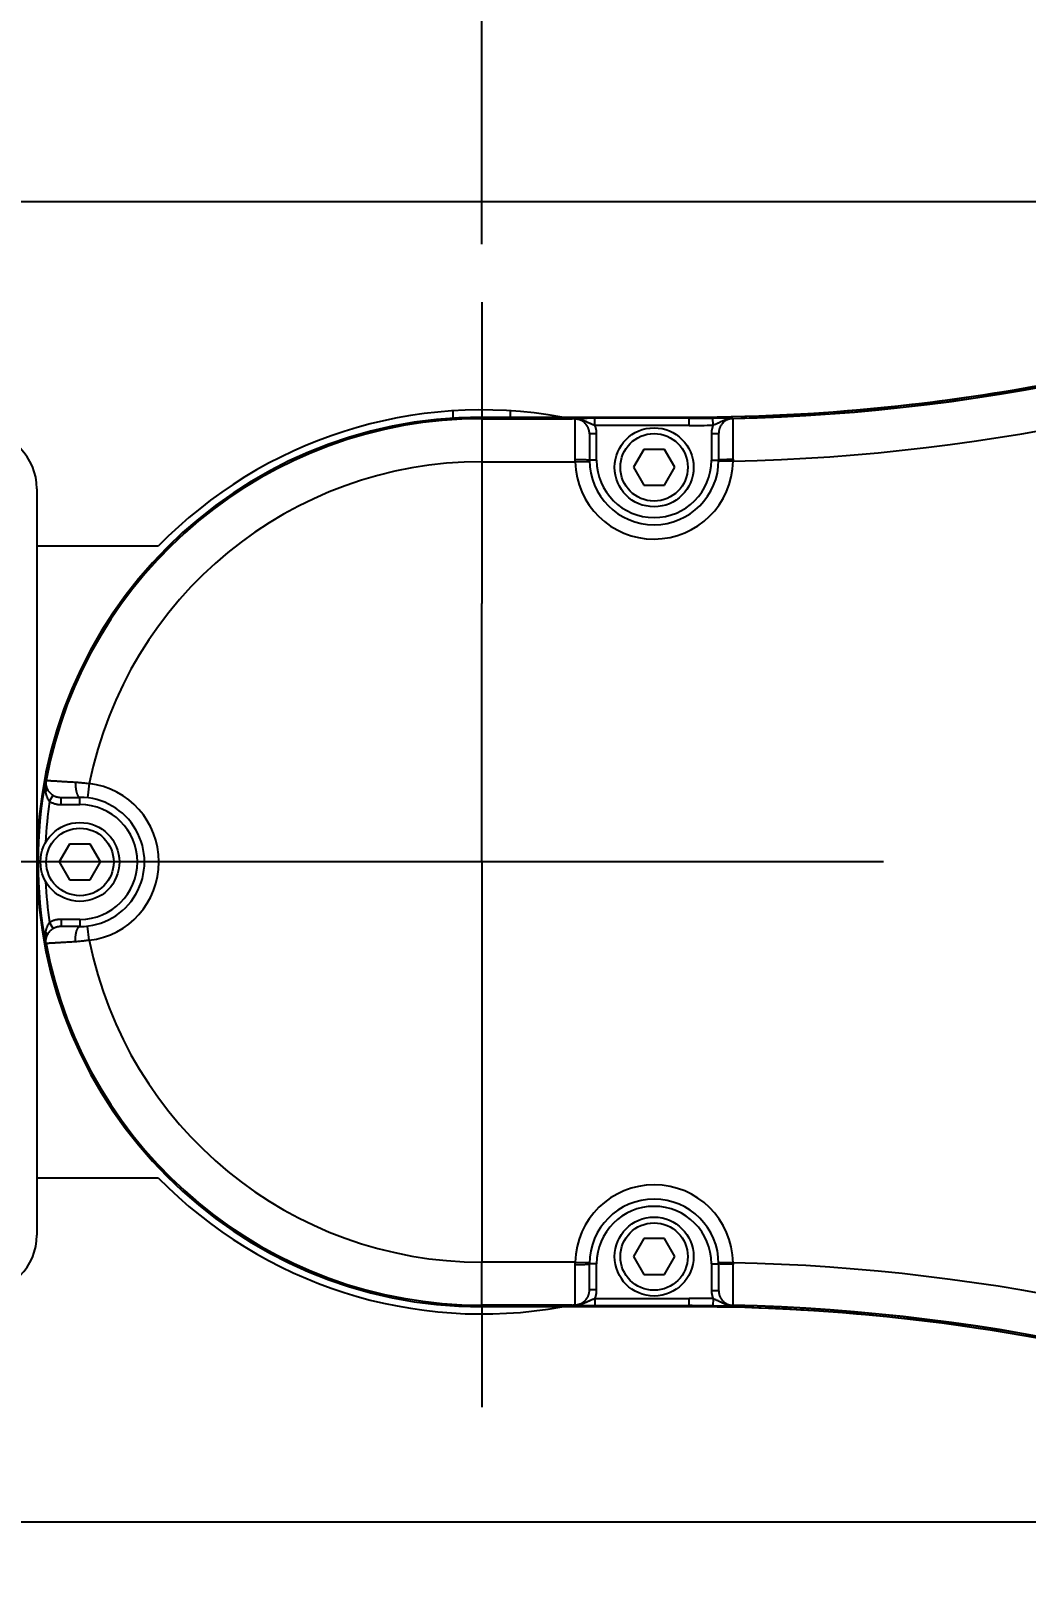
# Model space of a CAD drawing. Extents: x 0 to 3364, y 0 to 2376.
# Drawn here: x 1442.1 to 1511.4, y 1460.5 to 1568.2 of the extents above; entities that cross this region are included whole.
import ezdxf

# ---------------------------------------------------------------- set-up
doc = ezdxf.new("R2010")
doc.units = 0
doc.header["$LTSCALE"] = 185.02
doc.header["$PDMODE"] = 3
doc.header["$PDSIZE"] = 0.3125
doc.linetypes.add('CENTER', pattern=[0.6, 0.375, -0.075, 0.075, -0.075])
doc.layers.get('0').update_dxf_attribs({"linetype": 'CONTINUOUS'})
doc.layers.get('DEFPOINTS').update_dxf_attribs({"linetype": 'CONTINUOUS'})
doc.layers.add('95_ALL_DIM', color=7, linetype='CONTINUOUS')
doc.layers.add('DEFAULT_1', color=7, linetype='CENTER')
doc.styles.get("Standard").update_dxf_attribs({"font": 'txt', "width": 0.8})
doc.dimstyles.new('DIMSTYLE_1', dxfattribs={"dimtxt": 16, "dimasz": 6, "dimexe": 0.18, "dimexo": 0.0625, "dimgap": 0.09, "dimtad": 1, "dimdec": 3, "dimdsep": 46, "dimtxsty": 'Standard', "dimblk": 'OPEN', "dimblk1": 'OPEN', "dimblk2": 'OPEN', "dimcen": 0.09, "dimadec": 0, "dimazin": 0, "dimtp": 0.3, "dimtm": 0.3, "dimtfac": 1, "dimtdec": 3, "dimtofl": 0, "dimtmove": 0, "dimatfit": 3, "dimldrblk": 'OPEN', "dimfxl": 1, "dimtolj": 1, "dimarcsym": 0})
doc.dimstyles.new('DIMSTYLE_2', dxfattribs={"dimtxt": 16, "dimasz": 6, "dimexe": 0.18, "dimexo": 0.0625, "dimgap": 0.09, "dimtad": 1, "dimdec": 3, "dimdsep": 46, "dimtxsty": 'Standard', "dimblk": 'OPEN', "dimblk1": 'OPEN', "dimblk2": 'OPEN', "dimcen": 0.09, "dimadec": 0, "dimazin": 0, "dimtp": 0.5, "dimtm": 0.5, "dimtfac": 1, "dimtdec": 3, "dimtofl": 0, "dimtmove": 0, "dimatfit": 3, "dimldrblk": 'OPEN', "dimfxl": 1, "dimtolj": 1, "dimarcsym": 0})
doc.dimstyles.new('DIMSTYLE_3', dxfattribs={"dimtxt": 16, "dimasz": 6, "dimexe": 0.18, "dimexo": 0.0625, "dimgap": 0.09, "dimtad": 1, "dimdec": 3, "dimdsep": 46, "dimtxsty": 'Standard', "dimblk": 'OPEN', "dimblk1": 'OPEN', "dimblk2": 'OPEN', "dimcen": 0.09, "dimadec": 0, "dimazin": 0, "dimtp": 0.8, "dimtm": 0.8, "dimtfac": 1, "dimtdec": 3, "dimtofl": 0, "dimtmove": 0, "dimatfit": 3, "dimldrblk": 'OPEN', "dimfxl": 1, "dimtolj": 1, "dimarcsym": 0})

# ---------------------------------------------------------------- blocks, each defined once
blk = doc.blocks.new('_OPEN')
at = {"color": 0, "linetype": 'ByBlock'}
for p, q in [((0, 0), (-1, 0.233)), ((-1, -0.233), (0, 0)), ((-1, 0), (0, 0))]:
    blk.add_line(p, q, dxfattribs=at)
blk = doc.blocks.new('*D1')
at = {"layer": '95_ALL_DIM', "color": 0, "transparency": 16777216}
for p, q in [((1408.52, 1543.86), (1408.52, 1657.48)), ((1467.52, 1657.3), (1414.52, 1657.3)), ((1473.52, 1553.36), (1473.52, 1657.48))]:
    blk.add_line(p, q, dxfattribs=at)
at = {"layer": 'DEFPOINTS', "color": 0, "transparency": 16777216}
for p in [(1408.52, 1657.3), (1473.52, 1553.3), (1408.52, 1543.8)]:
    blk.add_point(p, dxfattribs=at)
at = {"layer": '95_ALL_DIM', "color": 0, "transparency": 16777216, "xscale": 6, "yscale": 6, "zscale": 6, "rotation": 180}
blk.add_blockref('_OPEN', (1408.52, 1657.3), dxfattribs=at)
at = {"layer": '95_ALL_DIM', "color": 0, "transparency": 16777216, "xscale": 6, "yscale": 6, "zscale": 6}
blk.add_blockref('_OPEN', (1473.52, 1657.3), dxfattribs=at)
at = {"layer": '95_ALL_DIM', "color": 0, "transparency": 16777216, "insert": (1441, 1665.39), "char_height": 16, "attachment_point": 5}
blk.add_mtext('\\A1;65', dxfattribs=at)
blk = doc.blocks.new('*D2')
at = {"layer": '95_ALL_DIM', "color": 0, "transparency": 16777216}
for p, q in [((1473.52, 1553.36), (1473.52, 1657.48)), ((1479.52, 1657.3), (1717.52, 1657.3)), ((1723.52, 1619.02), (1723.52, 1657.48))]:
    blk.add_line(p, q, dxfattribs=at)
at = {"layer": 'DEFPOINTS', "color": 0, "transparency": 16777216}
for p in [(1723.52, 1657.3), (1723.52, 1618.96), (1473.52, 1553.3)]:
    blk.add_point(p, dxfattribs=at)
at = {"layer": '95_ALL_DIM', "color": 0, "transparency": 16777216, "xscale": 6, "yscale": 6, "zscale": 6, "rotation": 180}
blk.add_blockref('_OPEN', (1473.52, 1657.3), dxfattribs=at)
at = {"layer": '95_ALL_DIM', "color": 0, "transparency": 16777216, "xscale": 6, "yscale": 6, "zscale": 6}
blk.add_blockref('_OPEN', (1723.52, 1657.3), dxfattribs=at)
at = {"layer": '95_ALL_DIM', "color": 0, "transparency": 16777216, "insert": (1602.83, 1665.39), "char_height": 16, "attachment_point": 5}
blk.add_mtext('\\A1;250', dxfattribs=at)
blk = doc.blocks.new('*D17')
at = {"layer": '95_ALL_DIM', "color": 0, "transparency": 16777216}
for p, q in [((1408.52, 1506.24), (1408.52, 792.12)), ((1823.52, 927.65), (1823.52, 792.12)), ((1817.52, 792.3), (1414.52, 792.3))]:
    blk.add_line(p, q, dxfattribs=at)
at = {"layer": 'DEFPOINTS', "color": 0, "transparency": 16777216}
for p in [(1408.52, 1506.3), (1823.52, 927.71), (1408.52, 792.3)]:
    blk.add_point(p, dxfattribs=at)
at = {"layer": '95_ALL_DIM', "color": 0, "transparency": 16777216, "xscale": 6, "yscale": 6, "zscale": 6, "rotation": 180}
blk.add_blockref('_OPEN', (1408.52, 792.3), dxfattribs=at)
at = {"layer": '95_ALL_DIM', "color": 0, "transparency": 16777216, "xscale": 6, "yscale": 6, "zscale": 6}
blk.add_blockref('_OPEN', (1823.52, 792.3), dxfattribs=at)
at = {"layer": '95_ALL_DIM', "color": 0, "transparency": 16777216, "insert": (1621.18, 800.39), "char_height": 16, "attachment_point": 5}
blk.add_mtext('\\A1;415', dxfattribs=at)
blk = doc.blocks.new('*D61')
at = {"layer": '95_ALL_DIM', "color": 0, "transparency": 16777216}
for p, q in [((1579.93, 1556.3), (1316.34, 1556.3)), ((1316.52, 1470.3), (1316.52, 1550.3)), ((1578.18, 1464.3), (1316.34, 1464.3))]:
    blk.add_line(p, q, dxfattribs=at)
at = {"layer": 'DEFPOINTS', "color": 0, "transparency": 16777216}
for p in [(1316.52, 1556.3), (1579.99, 1556.3), (1578.24, 1464.3)]:
    blk.add_point(p, dxfattribs=at)
at = {"layer": '95_ALL_DIM', "color": 0, "transparency": 16777216, "xscale": 6, "yscale": 6, "zscale": 6}
for p, rotation in [((1316.52, 1556.3), 90), ((1316.52, 1464.3), 270)]:
    blk.add_blockref('_OPEN', p, dxfattribs=dict(at, rotation=rotation))
at = {"layer": '95_ALL_DIM', "color": 0, "transparency": 16777216, "insert": (1308.43, 1510.94), "char_height": 16, "attachment_point": 5, "rotation": 90}
blk.add_mtext('\\A1;92', dxfattribs=at)
blk = doc.blocks.new('*D79')
at = {"color": 0, "transparency": 16777216}
for p, q in [((1408.52, 1506.24), (1408.52, 752.12)), ((2023.02, 992.24), (2023.02, 752.12)), ((1414.52, 752.3), (2017.02, 752.3))]:
    blk.add_line(p, q, dxfattribs=at)
at = {"layer": 'DEFPOINTS', "color": 0, "transparency": 16777216}
for p in [(1408.52, 1506.3), (2023.02, 992.3), (2023.02, 752.3)]:
    blk.add_point(p, dxfattribs=at)
at = {"color": 0, "transparency": 16777216, "xscale": 6, "yscale": 6, "zscale": 6, "rotation": 180}
blk.add_blockref('_OPEN', (1408.52, 752.3), dxfattribs=at)
at = {"color": 0, "transparency": 16777216, "xscale": 6, "yscale": 6, "zscale": 6}
blk.add_blockref('_OPEN', (2023.02, 752.3), dxfattribs=at)
at = {"color": 0, "transparency": 16777216, "insert": (1710.74, 760.39), "char_height": 16, "attachment_point": 5}
blk.add_mtext('\\A1;614.5', dxfattribs=at)

msp = doc.modelspace()

# ---------------------------------------------------------------- linework, layer by layer
for p, q in [((1471.5239, 1541.2365), (1471.5239, 1541.7379)), ((1473.5239, 1541.3014), (1473.5239, 1538.1925)), ((1473.5239, 1541.3014), (1487.9602, 1541.3014)), ((1473.5239, 1541.1884), (1479.8254, 1541.1884)), ((1475.5239, 1541.3014), (1475.5239, 1541.7379)), ((1480.0239, 1538.3559), (1480.0239, 1541.1617)), ((1481.4078, 1540.7221), (1481.4078, 1541.2214)), ((1487.9594, 1541.2214), (1481.4078, 1541.2214)), ((1487.9594, 1540.7221), (1487.9594, 1541.3014)), ((1489.6304, 1540.7323), (1489.6242, 1541.2316)), ((1491.0013, 1541.2146), (1491.0018, 1541.1957)), ((1481.0239, 1540.129), (1481.0239, 1538.3014)), ((1481.5239, 1540.129), (1481.0239, 1540.129)), ((1487.9594, 1540.7221), (1481.4078, 1540.7221)), ((1481.5239, 1538.3014), (1481.5239, 1540.129)), ((1489.5239, 1540.1632), (1489.5239, 1538.3014)), ((1489.5239, 1540.1632), (1490.0239, 1540.1632)), ((1490.0239, 1540.1632), (1490.0239, 1538.3014)), ((1484.8022, 1539.0514), (1484.0805, 1537.8014)), ((1486.2456, 1539.0514), (1484.8022, 1539.0514)), ((1486.9673, 1537.8014), (1486.2456, 1539.0514)), ((1473.5239, 1538.1925), (1480.025, 1538.1925)), ((1480.025, 1538.1925), (1481.0248, 1538.2123)), ((1481.5239, 1538.3014), (1481.0239, 1538.3014)), ((1484.0805, 1537.8014), (1484.8022, 1536.5514)), ((1486.2456, 1536.5514), (1486.9673, 1537.8014)), ((1489.5239, 1538.3014), (1490.0239, 1538.3014)), ((1491.0234, 1538.2262), (1490.0235, 1538.2399)), ((1442.5239, 1536.3014), (1442.5239, 1484.3014)), ((1484.8022, 1536.5514), (1486.2456, 1536.5514)), ((1450.9839, 1532.3059), (1442.5239, 1532.3059)), ((1446.1728, 1515.763), (1446.0548, 1514.77)), ((1443.3981, 1514.5268), (1443.6573, 1514.9517)), ((1444.2078, 1514.3014), (1444.2078, 1514.8014)), ((1444.2078, 1514.8014), (1445.5239, 1514.8014)), ((1444.2078, 1514.3014), (1445.5239, 1514.3014)), ((1445.5239, 1514.3014), (1445.5239, 1514.8014)), ((1444.8022, 1511.5514), (1444.0805, 1510.3014)), ((1446.2456, 1511.5514), (1444.8022, 1511.5514)), ((1446.9673, 1510.3014), (1446.2456, 1511.5514)), ((1444.0805, 1510.3014), (1444.8022, 1509.0514)), ((1446.2456, 1509.0514), (1446.9673, 1510.3014)), ((1444.8022, 1509.0514), (1446.2456, 1509.0514)), ((1443.3981, 1506.076), (1443.6573, 1505.6511)), ((1444.2078, 1506.3014), (1444.2078, 1505.8014)), ((1445.5239, 1506.3014), (1444.2078, 1506.3014)), ((1445.5239, 1505.8014), (1444.2078, 1505.8014)), ((1445.5239, 1506.3014), (1445.5239, 1505.8014)), ((1446.1728, 1504.8398), (1446.0548, 1505.8328)), ((1442.5239, 1488.2969), (1450.9839, 1488.2969)), ((1484.8022, 1484.0514), (1484.0805, 1482.8014)), ((1486.2456, 1484.0514), (1484.8022, 1484.0514)), ((1486.9673, 1482.8014), (1486.2456, 1484.0514)), ((1484.0805, 1482.8014), (1484.8022, 1481.5514)), ((1486.2456, 1481.5514), (1486.9673, 1482.8014)), ((1473.5239, 1479.3014), (1473.5239, 1482.4103)), ((1480.025, 1482.4103), (1473.5239, 1482.4103)), ((1480.0239, 1479.4411), (1480.0239, 1482.2469)), ((1480.025, 1482.4103), (1481.0248, 1482.3905)), ((1481.0239, 1480.4738), (1481.0239, 1482.3014)), ((1481.5239, 1482.3014), (1481.0239, 1482.3014)), ((1481.5239, 1480.4738), (1481.5239, 1482.3014)), ((1489.5239, 1482.3014), (1489.5239, 1480.4396)), ((1489.5239, 1482.3014), (1490.0239, 1482.3014)), ((1491.0234, 1482.3766), (1490.0235, 1482.3629)), ((1490.0239, 1482.3014), (1490.0239, 1480.4396)), ((1484.8022, 1481.5514), (1486.2456, 1481.5514)), ((1481.5239, 1480.4738), (1481.0239, 1480.4738)), ((1481.4078, 1479.8807), (1481.4078, 1479.3814)), ((1481.4078, 1479.8807), (1487.9594, 1479.8807)), ((1487.9594, 1479.3014), (1487.9594, 1479.8807)), ((1489.5239, 1480.4396), (1490.0239, 1480.4396)), ((1489.6304, 1479.8705), (1489.6242, 1479.3712)), ((1479.825, 1479.4145), (1473.5239, 1479.4145)), ((1487.9602, 1479.3014), (1473.5239, 1479.3014)), ((1481.4078, 1479.3814), (1487.9594, 1479.3814)), ((1491.0018, 1479.4071), (1491.0013, 1479.3882))]:
    msp.add_line(p, q)
for centre, radius in [((1485.5239, 1537.8014), 2.75), ((1485.5239, 1537.8014), 2.35), ((1445.5239, 1510.3014), 2.75), ((1445.5239, 1510.3014), 2.35), ((1485.5239, 1482.8014), 2.75), ((1485.5239, 1482.8014), 2.35)]:
    msp.add_circle(centre, radius)
for centre, radius, start, end in [((1487.9594, 1677.2014), 135.9, 270, 297.022514), ((1487.9602, 1677.1983), 135.8969, 270, 296.20917), ((1487.9594, 1677.2014), 136.0208, 271.281451, 294.165954), ((1487.9594, 1677.2014), 136.0325, 271.281451, 294.165954), ((1487.9594, 1677.2014), 136.0397, 271.281451, 294.165954), ((1487.9594, 1677.2014), 139.0089, 271.262989, 293.499932), ((1473.5239, 1510.3014), 31, 90, 270), ((1473.5239, 1510.3014), 30.887, 90, 169.396096), ((1473.5239, 1510.3014), 31.5, 79.787185, 135.688747), ((1487.9594, 1677.2014), 135.98, 270, 270.701498), ((1438.5239, 1536.3014), 4, 0, 90), ((1487.9594, 1677.2014), 136.4793, 270, 270.701497), ((1473.5239, 1510.3014), 27.8911, 90, 168.707458), ((1485.5239, 1538.3014), 5.5, 181.134877, 359.216987), ((1485.5239, 1538.3014), 4.5, 179.999997, 359.999997), ((1485.5239, 1538.3014), 4, 180, 360), ((1473.5239, 1510.3014), 30.92, 169.407947, 190.592053), ((1445.5239, 1510.3014), 5.5, 276.775704, 83.224298), ((1473.5239, 1510.3014), 30.4207, 172.015858, 177.438637), ((1445.5239, 1510.3014), 4.5, 269.999925, 90.000073), ((1445.5239, 1510.3014), 4, 270, 90), ((1473.5239, 1510.3014), 30.4207, 182.561363, 187.984142), ((1473.5239, 1510.3014), 30.887, 190.603904, 270), ((1473.5239, 1510.3014), 27.8911, 191.292542, 270), ((1473.5239, 1510.3014), 31.5, 224.311253, 280.212846), ((1485.5239, 1482.3014), 5.5, 0.78301, 178.865122), ((1485.5239, 1482.3014), 4.5, 0, 179.999999), ((1485.5239, 1482.3014), 4, 0, 180), ((1438.5239, 1484.3014), 4, 270, 360), ((1487.9594, 1343.4014), 139.0089, 66.500068, 88.737011), ((1487.9594, 1343.4014), 136.4793, 89.298503, 90), ((1487.9594, 1343.4014), 135.98, 89.298502, 90), ((1487.9594, 1343.4014), 135.9, 62.977486, 90), ((1487.9602, 1343.4045), 135.8969, 63.79083, 90), ((1487.9594, 1343.4014), 136.0208, 65.834046, 88.718549), ((1487.9594, 1343.4014), 136.0325, 65.834046, 88.718549), ((1487.9594, 1343.4014), 136.0397, 65.834047, 88.718549)]:
    msp.add_arc(centre, radius, start, end)
for points, start_tangent, end_tangent in [([(1481.4078, 1541.2214), (1481.3156, 1541.2212), (1481.2223, 1541.2207), (1481.128, 1541.2197), (1481.0327, 1541.2183), (1480.9368, 1541.2165), (1480.8403, 1541.2142), (1480.7419, 1541.2114), (1480.6454, 1541.2082), (1480.5595, 1541.2049), (1480.4873, 1541.2018), (1480.4262, 1541.1989), (1480.3738, 1541.1963), (1480.3283, 1541.1939), (1480.2883, 1541.1918), (1480.2528, 1541.1898), (1480.2212, 1541.1881), (1480.1927, 1541.1865), (1480.1668, 1541.1852), (1480.1431, 1541.184), (1480.1212, 1541.183), (1480.101, 1541.1822), (1480.0823, 1541.1815), (1480.0653, 1541.1811), (1480.0498, 1541.1808), (1480.0358, 1541.1806), (1480.0224, 1541.1806), (1480.0089, 1541.1807), (1479.9946, 1541.1808), (1479.9791, 1541.1812), (1479.9621, 1541.1817), (1479.9435, 1541.1823), (1479.9234, 1541.1832), (1479.9019, 1541.1842), (1479.8787, 1541.1854), (1479.8534, 1541.1868), (1479.8254, 1541.1884)], (-1, 0.00000025), (-0.99836208, 0.05721154)), ([(1479.9583, 1541.1675), (1479.9428, 1541.1689), (1479.9273, 1541.1707), (1479.9122, 1541.1728), (1479.8974, 1541.1752), (1479.883, 1541.1778), (1479.8688, 1541.1806), (1479.8546, 1541.1833), (1479.8402, 1541.186), (1479.8254, 1541.1884)], (-0.99660791, 0.08229628), (-0.98961982, 0.14371015)), ([(1481.4078, 1540.7221), (1481.354, 1540.7392), (1481.2981, 1540.758), (1481.2399, 1540.779), (1481.1789, 1540.8025), (1481.1144, 1540.829), (1481.0456, 1540.8588), (1480.9699, 1540.8931), (1480.8888, 1540.9309), (1480.8094, 1540.9677), (1480.7356, 1541.0008), (1480.6667, 1541.0302), (1480.602, 1541.0559), (1480.5412, 1541.078), (1480.4838, 1541.0968), (1480.4298, 1541.1127), (1480.3791, 1541.1259), (1480.3313, 1541.1368), (1480.2862, 1541.1456), (1480.2435, 1541.1526), (1480.2033, 1541.1581), (1480.1654, 1541.1622), (1480.13, 1541.1651), (1480.0974, 1541.1671), (1480.0678, 1541.1683), (1480.0405, 1541.1688), (1480.0142, 1541.1689), (1479.9872, 1541.1685), (1479.9583, 1541.1675)], (-0.95599978, 0.29336739), (-0.99901846, -0.04429589)), ([(1480.0239, 1541.1617), (1479.9908, 1541.1647), (1479.9583, 1541.1675)], (-0.99565518, 0.09311698), (-0.99660402, 0.08234338)), ([(1481.0239, 1540.129), (1481.0211, 1540.209), (1481.0125, 1540.2882), (1480.9983, 1540.3659), (1480.9786, 1540.4417), (1480.9535, 1540.5151), (1480.9233, 1540.586), (1480.888, 1540.6542), (1480.8479, 1540.7192), (1480.8033, 1540.7807), (1480.7544, 1540.8385), (1480.7015, 1540.8922), (1480.6448, 1540.9416), (1480.5847, 1540.9866), (1480.5215, 1541.0268), (1480.4555, 1541.0621), (1480.3873, 1541.0922), (1480.3169, 1541.1171), (1480.2449, 1541.1366), (1480.1717, 1541.1505), (1480.0978, 1541.1589), (1480.0239, 1541.1617)], (-0.0000049, 1), (-1, 0.00000213)), ([(1491.0013, 1541.2146), (1490.9884, 1541.2144), (1490.9743, 1541.2142), (1490.9587, 1541.2142), (1490.9416, 1541.2143), (1490.9229, 1541.2145), (1490.9028, 1541.2149), (1490.8811, 1541.2155), (1490.8574, 1541.2162), (1490.8315, 1541.217), (1490.8033, 1541.2179), (1490.7719, 1541.219), (1490.7368, 1541.2202), (1490.697, 1541.2215), (1490.6515, 1541.223), (1490.5996, 1541.2246), (1490.5391, 1541.2263), (1490.4673, 1541.228), (1490.3814, 1541.2298), (1490.284, 1541.2314), (1490.1873, 1541.2325), (1490.0917, 1541.2332), (1489.9966, 1541.2336), (1489.9021, 1541.2336), (1489.8084, 1541.2332), (1489.7157, 1541.2326), (1489.6242, 1541.2316)], (-0.99975001, -0.02235882), (-0.99992505, -0.01224297)), ([(1491.0016, 1541.2029), (1490.9761, 1541.2022), (1490.9485, 1541.2008), (1490.9182, 1541.1988), (1490.8852, 1541.1958), (1490.8496, 1541.1918), (1490.8118, 1541.1865), (1490.7719, 1541.1799), (1490.7295, 1541.1716), (1490.6846, 1541.1615), (1490.6375, 1541.1494), (1490.5876, 1541.135), (1490.5345, 1541.1178), (1490.4779, 1541.0975), (1490.4178, 1541.0739), (1490.3545, 1541.047), (1490.2871, 1541.0165), (1490.2145, 1540.982), (1490.1363, 1540.944), (1490.0563, 1540.9051), (1489.9837, 1540.8708), (1489.9169, 1540.8407), (1489.8542, 1540.8139), (1489.7947, 1540.7901), (1489.7377, 1540.7688), (1489.6831, 1540.7497), (1489.6304, 1540.7323)], (-0.99975042, -0.02234043), (-0.95290911, -0.30325605)), ([(1491.0018, 1541.1957), (1490.9289, 1541.1914), (1490.8562, 1541.1816), (1490.7843, 1541.1664), (1490.7136, 1541.1458), (1490.6448, 1541.12), (1490.5779, 1541.0892), (1490.5135, 1541.0534), (1490.4517, 1541.0129), (1490.393, 1540.9678), (1490.3378, 1540.9183), (1490.2862, 1540.8647), (1490.2385, 1540.8073), (1490.195, 1540.7462), (1490.156, 1540.6818), (1490.1217, 1540.6143), (1490.0923, 1540.5442), (1490.068, 1540.4717), (1490.0488, 1540.3969), (1490.035, 1540.3202), (1490.0267, 1540.2422), (1490.0239, 1540.1632)], (-0.99974697, -0.02249418), (-0.0000017, -1)), ([(1491.0018, 1541.1957), (1491.002, 1541.1627), (1491.0024, 1541.1181), (1491.0028, 1541.0618), (1491.0033, 1540.9943), (1491.0039, 1540.9157), (1491.0046, 1540.8264), (1491.0053, 1540.7267), (1491.0061, 1540.617), (1491.007, 1540.4978), (1491.008, 1540.3695), (1491.009, 1540.2327), (1491.0101, 1540.0879), (1491.0112, 1539.9356), (1491.0124, 1539.7765), (1491.0137, 1539.6113), (1491.0149, 1539.4405), (1491.0162, 1539.2648), (1491.0176, 1539.085), (1491.0189, 1538.9018), (1491.0203, 1538.7159), (1491.0217, 1538.528), (1491.0231, 1538.339)], (0.00756114, -0.99997141), (0.00735606, -0.99997294)), ([(1481.5239, 1540.129), (1481.5206, 1540.231), (1481.5108, 1540.3326), (1481.4945, 1540.433), (1481.4717, 1540.5317), (1481.4428, 1540.6282), (1481.4078, 1540.7221)], (-0.00000603, 1), (-0.37946048, 0.92520795)), ([(1489.6304, 1540.7323), (1489.5982, 1540.6419), (1489.5717, 1540.5491), (1489.5509, 1540.4544), (1489.5359, 1540.3582), (1489.5269, 1540.2609), (1489.5239, 1540.1632)], (-0.36380007, -0.93147706), (-0.00000628, -1)), ([(1480.0239, 1538.3559), (1480.1111, 1538.3557), (1480.1976, 1538.355), (1480.2827, 1538.354), (1480.3659, 1538.3526), (1480.4465, 1538.3508), (1480.5239, 1538.3486), (1480.5975, 1538.346), (1480.6667, 1538.3431), (1480.731, 1538.3399), (1480.7899, 1538.3364), (1480.8431, 1538.3326), (1480.8899, 1538.3286), (1480.9302, 1538.3244), (1480.9636, 1538.32), (1480.9898, 1538.3155), (1481.0087, 1538.3109), (1481.0201, 1538.3062), (1481.0239, 1538.3014)], (1, 0), (0, -1)), ([(1480.025, 1538.1925), (1480.0244, 1538.247), (1480.024, 1538.3014), (1480.0239, 1538.3559)], (-0.01320526, 0.99991281), (-0.00000005, 1)), ([(1491.0231, 1538.339), (1490.936, 1538.3388), (1490.8495, 1538.3384), (1490.7644, 1538.3377), (1490.6813, 1538.3367), (1490.6007, 1538.3354), (1490.5234, 1538.3339), (1490.4499, 1538.3322), (1490.3808, 1538.3302), (1490.3165, 1538.328), (1490.2576, 1538.3255), (1490.2046, 1538.3229), (1490.1577, 1538.3202), (1490.1175, 1538.3173), (1490.0841, 1538.3142), (1490.0579, 1538.3111), (1490.0391, 1538.3079), (1490.0277, 1538.3047), (1490.0239, 1538.3014)], (-1, -0.00003112), (-0.00000004, -1)), ([(1491.0231, 1538.339), (1491.0233, 1538.3014), (1491.0234, 1538.2638), (1491.0234, 1538.2262)], (0.00735552, -0.99997295), (-0.00176859, -0.99999844)), ([(1443.1307, 1515.985), (1443.1105, 1515.8374), (1443.0984, 1515.6908), (1443.0945, 1515.549), (1443.098, 1515.4142), (1443.1081, 1515.288), (1443.1236, 1515.1721)], (-0.1627728, -0.98666358), (0.16003971, -0.98711058)), ([(1443.1307, 1515.985), (1443.1236, 1515.8842), (1443.1266, 1515.7833), (1443.1391, 1515.685), (1443.1602, 1515.591), (1443.1886, 1515.5024), (1443.2226, 1515.4206)], (-0.12155334, -0.9925849), (0.42157641, -0.90679288)), ([(1443.1236, 1515.1721), (1443.153, 1515.2047), (1443.178, 1515.2376), (1443.1982, 1515.2705), (1443.2135, 1515.3028), (1443.2237, 1515.3344), (1443.2286, 1515.3648), (1443.2283, 1515.3936), (1443.2226, 1515.4206)], (0.69770505, 0.71638514), (-0.30353438, 0.95282049)), ([(1443.1236, 1515.1721), (1443.1417, 1515.0775), (1443.1634, 1514.9899), (1443.1883, 1514.9093), (1443.2155, 1514.8356), (1443.2444, 1514.7688), (1443.2746, 1514.7084), (1443.3054, 1514.6545), (1443.3364, 1514.6066), (1443.3673, 1514.5643), (1443.3981, 1514.5268)], (0.16003971, -0.98711058), (0.65773963, -0.75324537)), ([(1443.1307, 1515.985), (1443.142, 1515.985), (1443.1532, 1515.9851), (1443.1644, 1515.9852)], (0.99998186, 0.00602341), (0.99998178, 0.00603649)), ([(1443.1644, 1515.9852), (1443.1527, 1515.9038), (1443.1476, 1515.8218), (1443.1493, 1515.7396), (1443.1577, 1515.6579), (1443.1728, 1515.5771), (1443.1945, 1515.4978), (1443.2226, 1515.4206)], (-0.18351427, -0.98301705), (0.38033094, -0.92485046)), ([(1443.1644, 1515.9852), (1443.1801, 1515.9843), (1443.2076, 1515.9827), (1443.2466, 1515.9805), (1443.297, 1515.9776), (1443.3588, 1515.9741), (1443.4316, 1515.9699), (1443.5151, 1515.9651), (1443.6091, 1515.9596), (1443.7133, 1515.9536), (1443.8272, 1515.9469), (1443.9504, 1515.9397), (1444.0824, 1515.9319), (1444.2228, 1515.9235), (1444.371, 1515.9147), (1444.5264, 1515.9053), (1444.6885, 1515.8955), (1444.8565, 1515.8852), (1445.0299, 1515.8745), (1445.2079, 1515.8635)], (0.99838756, -0.05676515), (0.99806021, -0.06225611)), ([(1443.2226, 1515.4206), (1443.2569, 1515.3534), (1443.2954, 1515.2909), (1443.3373, 1515.233), (1443.3816, 1515.1797), (1443.4273, 1515.1311), (1443.474, 1515.087), (1443.5208, 1515.0473), (1443.5671, 1515.0117), (1443.6126, 1514.98), (1443.6573, 1514.9517)], (0.4160341, -0.90934901), (0.85632077, -0.51644432)), ([(1445.2079, 1515.8635), (1445.2074, 1515.7776), (1445.2092, 1515.6918), (1445.2134, 1515.6069), (1445.2198, 1515.5235), (1445.2285, 1515.442), (1445.2393, 1515.3632), (1445.2523, 1515.2877), (1445.2673, 1515.216), (1445.2841, 1515.1485), (1445.3027, 1515.0859), (1445.323, 1515.0286), (1445.3447, 1514.977), (1445.3678, 1514.9314), (1445.392, 1514.8923), (1445.4172, 1514.8599), (1445.4432, 1514.8345), (1445.4698, 1514.8161), (1445.4967, 1514.8051), (1445.5239, 1514.8014)], (-0.0196818, -0.99980629), (1, -0.00000018)), ([(1445.2079, 1515.8635), (1445.3667, 1515.8525), (1445.5274, 1515.8391), (1445.6892, 1515.8234), (1445.8513, 1515.8054), (1446.0128, 1515.7852), (1446.1728, 1515.763)], (0.99806012, -0.06225752), (0.98958128, -0.14397534)), ([(1443.3981, 1514.5268), (1443.4894, 1514.4753), (1443.5843, 1514.4301), (1443.6825, 1514.3914), (1443.7836, 1514.3593), (1443.8874, 1514.3341), (1443.9932, 1514.3159), (1444.1002, 1514.305), (1444.2078, 1514.3014)], (0.85363848, -0.52086595), (1, -0.00000668)), ([(1443.6573, 1514.9517), (1443.719, 1514.9173), (1443.7831, 1514.8872), (1443.8495, 1514.8614), (1443.9181, 1514.84), (1443.9887, 1514.8232), (1444.0607, 1514.8111), (1444.1339, 1514.8038), (1444.2078, 1514.8014)], (0.85631999, -0.51644561), (1, -0.00000181)), ([(1443.1236, 1505.4307), (1443.1081, 1505.3148), (1443.098, 1505.1886), (1443.0945, 1505.0538), (1443.0984, 1504.912), (1443.1105, 1504.7654), (1443.1307, 1504.6178)], (-0.16003589, -0.9871112), (0.16277299, -0.98666355)), ([(1443.3981, 1506.076), (1443.3673, 1506.0385), (1443.3364, 1505.9962), (1443.3054, 1505.9483), (1443.2746, 1505.8944), (1443.2444, 1505.834), (1443.2155, 1505.7672), (1443.1883, 1505.6935), (1443.1634, 1505.6129), (1443.1417, 1505.5253), (1443.1236, 1505.4307)], (-0.65773909, -0.75324584), (-0.16003431, -0.98711145)), ([(1443.1236, 1505.4307), (1443.153, 1505.3981), (1443.178, 1505.3652), (1443.1982, 1505.3323), (1443.2135, 1505.3), (1443.2237, 1505.2684), (1443.2286, 1505.238), (1443.2283, 1505.2092), (1443.2226, 1505.1822)], (0.6977058, -0.7163844), (-0.30353682, -0.95281971)), ([(1443.6573, 1505.6511), (1443.6126, 1505.6228), (1443.5671, 1505.5912), (1443.5208, 1505.5555), (1443.474, 1505.5158), (1443.4273, 1505.4717), (1443.3816, 1505.4231), (1443.3372, 1505.3698), (1443.2954, 1505.3119), (1443.2569, 1505.2494), (1443.2226, 1505.1822)], (-0.8563208, -0.51644427), (-0.41603399, -0.90934906)), ([(1444.2078, 1506.3014), (1444.1002, 1506.2978), (1443.9932, 1506.2869), (1443.8874, 1506.2687), (1443.7836, 1506.2435), (1443.6825, 1506.2114), (1443.5843, 1506.1727), (1443.4894, 1506.1275), (1443.3981, 1506.076)], (-1, -0.00000668), (-0.85363849, -0.52086594)), ([(1444.2078, 1505.8014), (1444.1339, 1505.799), (1444.0607, 1505.7917), (1443.9887, 1505.7796), (1443.9181, 1505.7628), (1443.8495, 1505.7414), (1443.7831, 1505.7156), (1443.719, 1505.6855), (1443.6573, 1505.6511)], (-1, -0.00000181), (-0.85632001, -0.51644558)), ([(1445.2079, 1504.7393), (1445.2074, 1504.8252), (1445.2092, 1504.911), (1445.2134, 1504.9959), (1445.2198, 1505.0794), (1445.2285, 1505.1608), (1445.2393, 1505.2396), (1445.2523, 1505.3151), (1445.2673, 1505.3869), (1445.2841, 1505.4543), (1445.3027, 1505.5169), (1445.323, 1505.5742), (1445.3447, 1505.6258), (1445.3678, 1505.6714), (1445.392, 1505.7105), (1445.4172, 1505.7429), (1445.4432, 1505.7684), (1445.4698, 1505.7867), (1445.4967, 1505.7977), (1445.5239, 1505.8014)], (-0.01968181, 0.99980629), (1, 0.00000015)), ([(1443.2226, 1505.1822), (1443.1886, 1505.1004), (1443.1602, 1505.0118), (1443.1391, 1504.9178), (1443.1266, 1504.8195), (1443.1236, 1504.7186), (1443.1307, 1504.6178)], (-0.42157667, -0.90679276), (0.12155406, -0.99258481)), ([(1443.1644, 1504.6176), (1443.1532, 1504.6177), (1443.142, 1504.6178), (1443.1307, 1504.6178)], (-0.99998178, 0.00603649), (-0.99998186, 0.00602341)), ([(1443.1644, 1504.6176), (1443.1527, 1504.699), (1443.1476, 1504.781), (1443.1493, 1504.8632), (1443.1577, 1504.9449), (1443.1728, 1505.0257), (1443.1945, 1505.105), (1443.2226, 1505.1822)], (-0.18351427, 0.98301705), (0.38033014, 0.92485079)), ([(1445.2079, 1504.7393), (1445.0299, 1504.7283), (1444.8565, 1504.7176), (1444.6885, 1504.7073), (1444.5264, 1504.6975), (1444.371, 1504.6881), (1444.2228, 1504.6793), (1444.0824, 1504.6709), (1443.9504, 1504.6631), (1443.8272, 1504.6559), (1443.7133, 1504.6492), (1443.6091, 1504.6432), (1443.5151, 1504.6377), (1443.4316, 1504.6329), (1443.3588, 1504.6287), (1443.297, 1504.6252), (1443.2466, 1504.6223), (1443.2076, 1504.6201), (1443.1801, 1504.6185), (1443.1644, 1504.6176)], (-0.99806007, -0.06225832), (-0.99838756, -0.05676517)), ([(1446.1728, 1504.8398), (1446.0128, 1504.8176), (1445.8513, 1504.7975), (1445.6893, 1504.7794), (1445.5274, 1504.7637), (1445.3667, 1504.7503), (1445.2079, 1504.7393)], (-0.98958126, -0.14397545), (-0.9980603, -0.06225456)), ([(1480.0239, 1482.2469), (1480.024, 1482.3014), (1480.0244, 1482.3559), (1480.025, 1482.4103)], (-0.00000002, 1), (0.01320522, 0.99991281)), ([(1480.0239, 1482.2469), (1480.1111, 1482.2471), (1480.1976, 1482.2478), (1480.2827, 1482.2488), (1480.3659, 1482.2502), (1480.4465, 1482.252), (1480.5239, 1482.2542), (1480.5975, 1482.2568), (1480.6667, 1482.2597), (1480.731, 1482.2629), (1480.7899, 1482.2664), (1480.8431, 1482.2702), (1480.8899, 1482.2742), (1480.9302, 1482.2784), (1480.9636, 1482.2828), (1480.9898, 1482.2873), (1481.0087, 1482.2919), (1481.0201, 1482.2967), (1481.0239, 1482.3014)], (1, 0), (0, 1)), ([(1491.0231, 1482.2639), (1490.936, 1482.264), (1490.8495, 1482.2644), (1490.7644, 1482.2651), (1490.6813, 1482.2661), (1490.6007, 1482.2674), (1490.5234, 1482.2689), (1490.4499, 1482.2707), (1490.3808, 1482.2726), (1490.3165, 1482.2749), (1490.2576, 1482.2773), (1490.2046, 1482.2799), (1490.1577, 1482.2826), (1490.1175, 1482.2855), (1490.0841, 1482.2886), (1490.0579, 1482.2917), (1490.0391, 1482.2949), (1490.0277, 1482.2981), (1490.0239, 1482.3014)], (-1, 0.00003112), (-0.00000213, 1)), ([(1491.0231, 1482.2639), (1491.0217, 1482.0748), (1491.0203, 1481.8869), (1491.0189, 1481.701), (1491.0176, 1481.5178), (1491.0162, 1481.338), (1491.0149, 1481.1624), (1491.0137, 1480.9916), (1491.0124, 1480.8263), (1491.0112, 1480.6672), (1491.0101, 1480.515), (1491.009, 1480.3701), (1491.008, 1480.2333), (1491.007, 1480.105), (1491.0061, 1479.9858), (1491.0053, 1479.8761), (1491.0046, 1479.7764), (1491.0039, 1479.6871), (1491.0033, 1479.6085), (1491.0028, 1479.541), (1491.0024, 1479.4848), (1491.002, 1479.4401), (1491.0018, 1479.4071)], (-0.00735576, -0.99997295), (-0.00756114, -0.99997141)), ([(1491.0234, 1482.3766), (1491.0234, 1482.339), (1491.0233, 1482.3014), (1491.0231, 1482.2639)], (0.00176862, -0.99999844), (-0.00735544, -0.99997295)), ([(1479.9583, 1479.4353), (1479.9875, 1479.4343), (1480.0146, 1479.4339), (1480.0411, 1479.434), (1480.0687, 1479.4346), (1480.0986, 1479.4358), (1480.1313, 1479.4378), (1480.1666, 1479.4407), (1480.2043, 1479.4449), (1480.2442, 1479.4503), (1480.2862, 1479.4572), (1480.3306, 1479.4659), (1480.378, 1479.4766), (1480.4288, 1479.4898), (1480.483, 1479.5057), (1480.5403, 1479.5245), (1480.6011, 1479.5466), (1480.6659, 1479.5723), (1480.735, 1479.6017), (1480.809, 1479.635), (1480.8883, 1479.6717), (1480.9681, 1479.7088), (1481.0429, 1479.7428), (1481.1124, 1479.773), (1481.1773, 1479.7997), (1481.2387, 1479.8234), (1481.2974, 1479.8446), (1481.3537, 1479.8636), (1481.4078, 1479.8807)], (0.99902001, -0.04426086), (0.95600271, 0.29335783)), ([(1480.0239, 1479.4411), (1480.0978, 1479.4439), (1480.1717, 1479.4523), (1480.245, 1479.4663), (1480.317, 1479.4858), (1480.3873, 1479.5106), (1480.4556, 1479.5408), (1480.5215, 1479.576), (1480.5848, 1479.6163), (1480.6449, 1479.6612), (1480.7015, 1479.7107), (1480.7545, 1479.7644), (1480.8034, 1479.8222), (1480.848, 1479.8837), (1480.8881, 1479.9487), (1480.9233, 1480.0169), (1480.9535, 1480.0878), (1480.9786, 1480.1612), (1480.9983, 1480.237), (1481.0125, 1480.3147), (1481.0211, 1480.3939), (1481.0239, 1480.4738)], (1, 0.00000164), (0.00000619, 1)), ([(1481.4078, 1479.8807), (1481.4428, 1479.9746), (1481.4718, 1480.0711), (1481.4945, 1480.1699), (1481.5108, 1480.2703), (1481.5206, 1480.3718), (1481.5239, 1480.4738)], (0.37946163, 0.92520747), (0.00000764, 1)), ([(1489.5239, 1480.4396), (1489.5269, 1480.3419), (1489.5359, 1480.2447), (1489.5509, 1480.1484), (1489.5717, 1480.0537), (1489.5982, 1479.9609), (1489.6304, 1479.8705)], (0.00000628, -1), (0.36380006, -0.93147706)), ([(1489.6304, 1479.8705), (1489.6831, 1479.8532), (1489.7377, 1479.834), (1489.7947, 1479.8127), (1489.8542, 1479.7889), (1489.9169, 1479.7621), (1489.9837, 1479.732), (1490.0563, 1479.6977), (1490.1363, 1479.6589), (1490.2145, 1479.6208), (1490.2871, 1479.5863), (1490.3545, 1479.5558), (1490.4178, 1479.5289), (1490.4779, 1479.5053), (1490.5345, 1479.485), (1490.5876, 1479.4678), (1490.6375, 1479.4534), (1490.6846, 1479.4413), (1490.7295, 1479.4312), (1490.7719, 1479.4229), (1490.8118, 1479.4163), (1490.8496, 1479.4111), (1490.8851, 1479.407), (1490.9182, 1479.4041), (1490.9485, 1479.402), (1490.9761, 1479.4007), (1491.0016, 1479.3999)], (0.95290912, -0.30325603), (0.99975041, -0.02234075)), ([(1490.0239, 1480.4396), (1490.0267, 1480.3607), (1490.035, 1480.2826), (1490.0488, 1480.2059), (1490.068, 1480.1311), (1490.0923, 1480.0586), (1490.1217, 1479.9885), (1490.156, 1479.921), (1490.1951, 1479.8566), (1490.2385, 1479.7955), (1490.2862, 1479.7381), (1490.3378, 1479.6845), (1490.393, 1479.6351), (1490.4517, 1479.5899), (1490.5135, 1479.5494), (1490.5779, 1479.5136), (1490.6448, 1479.4828), (1490.7136, 1479.457), (1490.7843, 1479.4365), (1490.8562, 1479.4212), (1490.9289, 1479.4114), (1491.0018, 1479.4071)], (0.0000017, -1), (0.99974697, -0.02249418)), ([(1479.825, 1479.4145), (1479.8398, 1479.4168), (1479.8541, 1479.4194), (1479.8681, 1479.4221), (1479.8824, 1479.4249), (1479.8969, 1479.4275), (1479.9118, 1479.4299), (1479.927, 1479.4321), (1479.9426, 1479.4339), (1479.9583, 1479.4353)], (0.98971499, 0.1430533), (0.99660823, 0.08229243)), ([(1479.825, 1479.4145), (1479.8533, 1479.416), (1479.8789, 1479.4174), (1479.9025, 1479.4187), (1479.9244, 1479.4197), (1479.9446, 1479.4205), (1479.9634, 1479.4212), (1479.9806, 1479.4217), (1479.9963, 1479.422), (1480.0105, 1479.4222), (1480.024, 1479.4222), (1480.0374, 1479.4222), (1480.0517, 1479.422), (1480.0674, 1479.4217), (1480.0845, 1479.4212), (1480.1031, 1479.4205), (1480.1233, 1479.4197), (1480.145, 1479.4187), (1480.1684, 1479.4175), (1480.194, 1479.4162), (1480.2224, 1479.4147), (1480.2541, 1479.4129), (1480.2897, 1479.411), (1480.3297, 1479.4088), (1480.3753, 1479.4064), (1480.428, 1479.4038), (1480.4893, 1479.401), (1480.5618, 1479.3979), (1480.6475, 1479.3946), (1480.7421, 1479.3914), (1480.8389, 1479.3886), (1480.9357, 1479.3864), (1481.0317, 1479.3845), (1481.1272, 1479.3831), (1481.2219, 1479.3822), (1481.3155, 1479.3816), (1481.4078, 1479.3814)], (0.99837039, 0.0570663), (1, 0.00000022)), ([(1479.9583, 1479.4353), (1479.9908, 1479.4381), (1480.0239, 1479.4411)], (0.99660694, 0.08230798), (0.99565642, 0.09310363)), ([(1489.6242, 1479.3712), (1489.7157, 1479.3702), (1489.8084, 1479.3696), (1489.9021, 1479.3692), (1489.9966, 1479.3692), (1490.0917, 1479.3696), (1490.1873, 1479.3703), (1490.284, 1479.3714), (1490.3814, 1479.373), (1490.4673, 1479.3748), (1490.5391, 1479.3765), (1490.5996, 1479.3782), (1490.6515, 1479.3798), (1490.697, 1479.3813), (1490.7368, 1479.3826), (1490.7719, 1479.3838), (1490.8032, 1479.3849), (1490.8315, 1479.3858), (1490.8574, 1479.3867), (1490.8811, 1479.3873), (1490.9028, 1479.3879), (1490.9229, 1479.3883), (1490.9416, 1479.3885), (1490.9587, 1479.3886), (1490.9743, 1479.3886), (1490.9884, 1479.3884), (1491.0013, 1479.3882)], (0.99992505, -0.01224297), (0.99975001, -0.02235889))]:
    msp.add_spline(points, degree=3, dxfattribs=dict(start_tangent=start_tangent, end_tangent=end_tangent))
at = {"layer": 'DEFAULT_1'}
for p, q in [((1473.5239, 1549.3014), (1473.5239, 1541.3014)), ((1473.5239, 1538.1925), (1473.5239, 1528.3014)), ((1473.5239, 1510.3014), (1473.5239, 1528.3014)), ((1473.5239, 1510.3014), (1435.5239, 1510.3014)), ((1473.5239, 1510.3014), (1473.5239, 1482.4103)), ((1723.5239, 1510.3014), (1473.5239, 1510.3014)), ((1473.5239, 1479.3014), (1473.5239, 1472.3014))]:
    msp.add_line(p, q, dxfattribs=at)

# ---------------------------------------------------------------- dimensions: what is measured, and where the dimension line sits
dim = msp.add_linear_dim(base=(2023.0239, 752.3014), p1=(1408.5239, 1506.3014), p2=(2023.0239, 992.3014), dimstyle='DIMSTYLE_2')
dim.commit()
dim.dimension.update_dxf_attribs({"geometry": '*D79', "text_midpoint": (1710.735, 752.3014), "dimtype": 160})
at = {"layer": '95_ALL_DIM'}
for base, p1, p2, angle, dimstyle, picture, middle in [((1408.5239, 1657.3014), (1473.5239, 1553.3014), (1408.5239, 1543.8014), 180, 'DIMSTYLE_1', '*D1', (1440.9977, 1657.3014)), ((1316.5239, 1556.3014), (1578.2395, 1464.3014), (1579.9893, 1556.3014), 90, 'DIMSTYLE_1', '*D61', (1316.5239, 1510.9389)), ((1408.5239, 792.3014), (1823.5239, 927.7144), (1408.5239, 1506.3014), 180, 'DIMSTYLE_3', '*D17', (1621.1767, 792.3014))]:
    dim = msp.add_linear_dim(base=base, p1=p1, p2=p2, angle=angle, dimstyle=dimstyle, dxfattribs=at)
    dim.commit()
    dim.dimension.update_dxf_attribs({"geometry": picture, "text_midpoint": middle, "dimtype": 160})
dim = msp.add_linear_dim(base=(1723.5239, 1657.3014), p1=(1473.5239, 1553.3014), p2=(1723.5239, 1618.9551), dimstyle='DIMSTYLE_2', dxfattribs=at)
dim.commit()
dim.dimension.update_dxf_attribs({"geometry": '*D2', "text_midpoint": (1602.8316, 1657.3014), "dimtype": 160})

doc.saveas('drawing.dxf')
